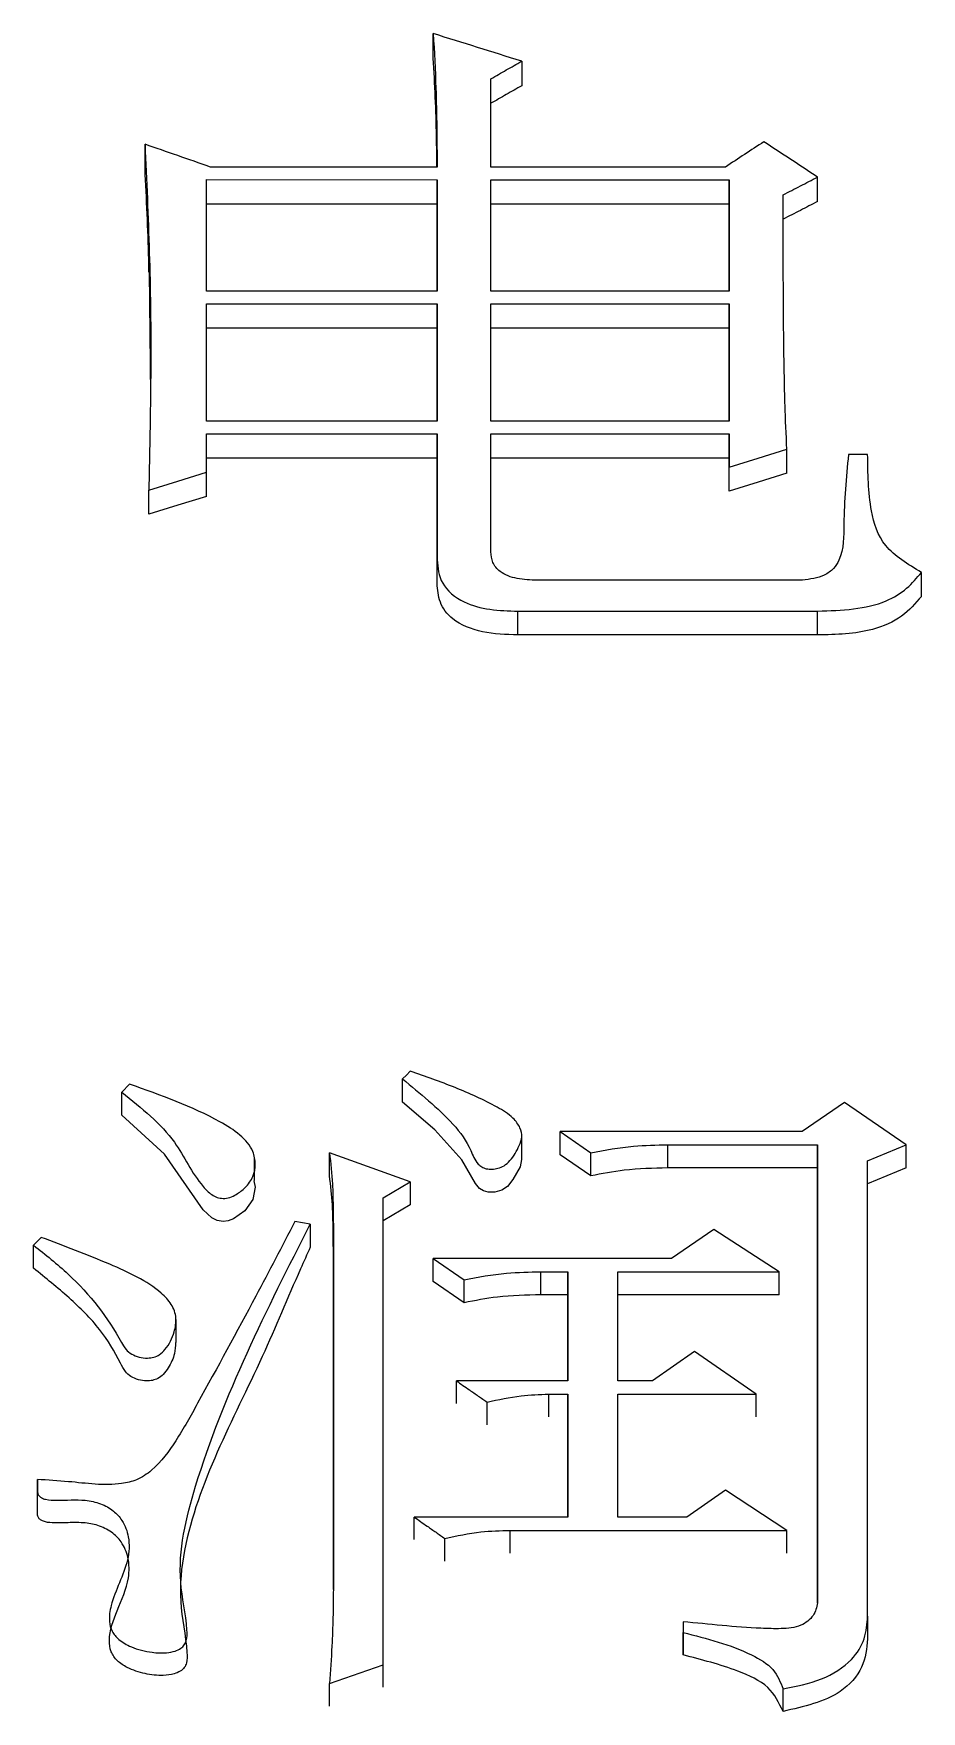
# Model space of a CAD drawing. Header units: millimetres. Extents: x 1953 to 4389, y 564 to 2287.
# Drawn here: x 2467.09 to 2469.589, y 2080.602 to 2085.326 of the extents above; entities that cross this region are included whole.
import ezdxf

# ---------------------------------------------------------------- set-up
doc = ezdxf.new("R2010")
doc.units = ezdxf.units.MM

msp = doc.modelspace()

# ---------------------------------------------------------------- linework, layer by layer
at = {"color": 7, "linetype": 'Continuous', "lineweight": 25}
for p, q in [((2468.2147, 2085.2566), (2468.2147, 2085.3258)), ((2468.4635, 2085.2481), (2468.4635, 2085.1789)), ((2468.3769, 2084.9501), (2468.3769, 2085.1985)), ((2467.4034, 2084.9453), (2467.4034, 2085.0141)), ((2467.5765, 2084.9146), (2468.2255, 2084.9145)), ((2467.5765, 2084.6006), (2467.5765, 2084.9146)), ((2468.2255, 2084.9501), (2467.5873, 2084.9501)), ((2468.2255, 2084.9145), (2468.2255, 2084.6006)), ((2468.2255, 2084.8459), (2468.2255, 2084.9145)), ((2469.0368, 2084.9501), (2468.3769, 2084.9501)), ((2468.3769, 2084.9145), (2469.0476, 2084.9145)), ((2468.3769, 2084.6006), (2468.3769, 2084.9145)), ((2469.0476, 2084.9145), (2469.0476, 2084.6006)), ((2469.0476, 2084.8459), (2469.0476, 2084.9145)), ((2469.2964, 2084.853), (2469.2964, 2084.9217)), ((2468.2255, 2084.8459), (2467.5765, 2084.8459)), ((2468.2255, 2084.6006), (2468.2255, 2084.8459)), ((2469.0476, 2084.8459), (2468.3769, 2084.8459)), ((2469.0476, 2084.6006), (2469.0476, 2084.8459)), ((2467.415, 2084.6562), (2467.4189, 2084.3078)), ((2468.2255, 2084.6006), (2467.5765, 2084.6006)), ((2469.0476, 2084.6006), (2468.3769, 2084.6006)), ((2467.5765, 2084.5648), (2468.2255, 2084.5648)), ((2467.5765, 2084.2347), (2467.5765, 2084.5648)), ((2468.2255, 2084.5648), (2468.2255, 2084.2347)), ((2468.2255, 2084.4966), (2468.2255, 2084.5648)), ((2468.3769, 2084.5648), (2469.0476, 2084.5648)), ((2468.3769, 2084.2347), (2468.3769, 2084.5648)), ((2469.0476, 2084.5648), (2469.0476, 2084.2347)), ((2469.0476, 2084.4966), (2469.0476, 2084.5648)), ((2468.2255, 2084.4966), (2467.5765, 2084.4966)), ((2468.2255, 2084.2347), (2468.2255, 2084.4966)), ((2469.0476, 2084.4966), (2468.3769, 2084.4966)), ((2469.0476, 2084.2347), (2469.0476, 2084.4966)), ((2468.2255, 2084.2347), (2467.5765, 2084.2347)), ((2469.0476, 2084.2347), (2468.3769, 2084.2347)), ((2467.5765, 2084.1987), (2468.2255, 2084.1987)), ((2467.5765, 2084.0906), (2467.5765, 2084.1987)), ((2468.2255, 2084.1987), (2468.2255, 2083.8448)), ((2468.2255, 2084.1309), (2468.2255, 2084.1987)), ((2468.3769, 2084.1987), (2469.0476, 2084.1987)), ((2468.3769, 2083.8665), (2468.3769, 2084.1987)), ((2469.0476, 2084.1987), (2469.0476, 2084.105)), ((2469.0476, 2084.1309), (2469.0476, 2084.1987)), ((2468.2255, 2084.1309), (2467.5765, 2084.1309)), ((2468.2255, 2083.7775), (2468.2255, 2084.1309)), ((2469.0476, 2084.1309), (2468.3769, 2084.1309)), ((2469.0476, 2084.0374), (2469.0476, 2084.1309)), ((2469.2099, 2084.0878), (2469.2099, 2084.1555)), ((2469.4371, 2084.141), (2469.383, 2084.141)), ((2467.5765, 2084.023), (2467.5765, 2084.0906)), ((2469.0476, 2084.0374), (2469.0476, 2084.105)), ((2467.4142, 2083.9725), (2467.4142, 2084.0401)), ((2468.2255, 2083.7775), (2468.2255, 2083.8448)), ((2469.2534, 2083.7868), (2468.5068, 2083.7869)), ((2469.5885, 2083.7414), (2469.5885, 2083.8086)), ((2468.4527, 2083.6327), (2468.4527, 2083.6998)), ((2468.4527, 2083.6998), (2469.2964, 2083.6998)), ((2469.2964, 2083.6327), (2469.2964, 2083.6998)), ((2469.2964, 2083.6327), (2468.4527, 2083.6327)), ((2467.3601, 2082.368), (2467.3385, 2082.3457)), ((2468.1282, 2082.3174), (2468.1282, 2082.3828)), ((2467.3385, 2082.2804), (2467.3385, 2082.3457)), ((2469.3722, 2082.3161), (2469.2532, 2082.2345)), ((2469.5452, 2082.1973), (2469.3722, 2082.3161)), ((2468.5717, 2082.2345), (2468.6582, 2082.175)), ((2469.2532, 2082.2345), (2468.5717, 2082.2345)), ((2468.5717, 2082.1693), (2468.5717, 2082.2345)), ((2468.1498, 2082.0933), (2467.9226, 2082.175)), ((2467.9226, 2082.1099), (2467.9226, 2082.175)), ((2468.4639, 2082.1555), (2468.4639, 2082.2212)), ((2468.6582, 2082.1099), (2468.6582, 2082.175)), ((2468.8745, 2082.1973), (2469.2964, 2082.1973)), ((2468.8745, 2082.1322), (2468.8745, 2082.1973)), ((2469.2964, 2082.1973), (2469.2964, 2080.9079)), ((2469.2964, 2082.1322), (2469.2964, 2082.1973)), ((2469.4371, 2082.1527), (2469.5452, 2082.1973)), ((2469.5452, 2082.1322), (2469.5452, 2082.1973)), ((2467.7117, 2082.097), (2467.7117, 2082.1621)), ((2468.6582, 2082.1099), (2468.5717, 2082.1693)), ((2469.2964, 2082.1322), (2468.8745, 2082.1322)), ((2469.2964, 2080.9078), (2469.2964, 2082.1322)), ((2469.4371, 2080.87), (2469.4371, 2082.1527)), ((2469.5452, 2082.1322), (2469.4371, 2082.0876)), ((2468.0741, 2082.0486), (2468.1498, 2082.0933)), ((2468.1498, 2082.0933), (2468.1498, 2082.0282)), ((2468.0741, 2080.7337), (2468.0741, 2082.0486)), ((2468.1498, 2082.0282), (2468.0741, 2081.9837)), ((2467.8685, 2081.9741), (2467.8253, 2081.9816)), ((2467.8685, 2081.9741), (2467.8685, 2081.9093)), ((2467.9335, 2081.9667), (2467.9335, 2080.9457)), ((2467.9335, 2081.9018), (2467.9335, 2081.9667)), ((2469.0044, 2081.9592), (2468.8854, 2081.8772)), ((2469.1883, 2081.8399), (2469.0044, 2081.9592)), ((2467.0898, 2081.8498), (2467.0898, 2081.9146)), ((2467.9335, 2080.9457), (2467.9335, 2081.9018)), ((2468.2147, 2081.8772), (2468.3012, 2081.8175)), ((2468.8854, 2081.8772), (2468.2147, 2081.8772)), ((2468.2147, 2081.8125), (2468.2147, 2081.8772)), ((2468.3012, 2081.7528), (2468.2147, 2081.8125)), ((2468.3012, 2081.7528), (2468.3012, 2081.8175)), ((2468.5176, 2081.8399), (2468.5933, 2081.8399)), ((2468.5176, 2081.7752), (2468.5176, 2081.8399)), ((2468.5933, 2081.8399), (2468.5933, 2081.5331)), ((2468.5933, 2081.7752), (2468.5933, 2081.8399)), ((2468.7339, 2081.8399), (2469.1883, 2081.8399)), ((2468.7339, 2081.5331), (2468.7339, 2081.8399)), ((2469.1883, 2081.7752), (2469.1883, 2081.8399)), ((2468.5933, 2081.7752), (2468.5176, 2081.7752)), ((2468.5933, 2081.5331), (2468.5933, 2081.7752)), ((2469.1883, 2081.7752), (2468.7339, 2081.7752)), ((2467.4906, 2081.641), (2467.4906, 2081.7058)), ((2468.9503, 2081.6155), (2468.8313, 2081.5331)), ((2469.1234, 2081.4956), (2468.9503, 2081.6155)), ((2468.5933, 2081.5331), (2468.2796, 2081.5331)), ((2468.2796, 2081.4688), (2468.2796, 2081.5331)), ((2468.8313, 2081.5331), (2468.7339, 2081.5331)), ((2468.3661, 2081.4089), (2468.3661, 2081.4731)), ((2468.5392, 2081.4956), (2468.5933, 2081.4956)), ((2468.5392, 2081.4956), (2468.5392, 2081.4313)), ((2468.5933, 2081.4956), (2468.5933, 2081.1496)), ((2468.5933, 2081.4314), (2468.5933, 2081.4956)), ((2468.7339, 2081.4956), (2469.1234, 2081.4956)), ((2468.7339, 2081.1496), (2468.7339, 2081.4956)), ((2469.1234, 2081.4313), (2469.1234, 2081.4956)), ((2468.5933, 2081.1496), (2468.5933, 2081.4313)), ((2467.1005, 2081.1611), (2467.1005, 2081.2249)), ((2469.0368, 2081.2249), (2468.9287, 2081.1496)), ((2469.2099, 2081.1118), (2469.0368, 2081.2249)), ((2468.5933, 2081.1496), (2468.1606, 2081.1496)), ((2468.1606, 2081.0858), (2468.1606, 2081.1496)), ((2468.9287, 2081.1496), (2468.7339, 2081.1496)), ((2468.2472, 2081.0256), (2468.2472, 2081.0892)), ((2468.4311, 2081.1119), (2469.2099, 2081.1118)), ((2468.4311, 2081.0481), (2468.4311, 2081.1119)), ((2469.2099, 2081.0482), (2469.2099, 2081.1118)), ((2468.9178, 2080.8549), (2468.9178, 2080.8246)), ((2468.9178, 2080.8549), (2468.9178, 2080.7916)), ((2469.4371, 2080.87), (2469.4371, 2080.8067)), ((2468.9178, 2080.7612), (2468.9178, 2080.8246)), ((2467.9226, 2080.6806), (2468.0741, 2080.7337)), ((2468.0741, 2080.6705), (2468.0741, 2080.7337)), ((2467.9226, 2080.6175), (2467.9226, 2080.6806)), ((2469.1991, 2080.6022), (2469.1991, 2080.6654))]:
    msp.add_line(p, q, dxfattribs=at)
at = {"color": 7, "linetype": 'Continuous', "lineweight": 25, "flags": 128}
for points in [[(2469.0476, 2084.105), (2469.1287, 2084.1302), (2469.2099, 2084.1555)], [(2467.4142, 2084.0401), (2467.4953, 2084.0653), (2467.5765, 2084.0906)], [(2469.2099, 2084.0878), (2469.1287, 2084.0626), (2469.0476, 2084.0374)], [(2467.5765, 2084.023), (2467.4953, 2083.9977), (2467.4142, 2083.9725)], [(2468.1498, 2082.405), (2468.139, 2082.3939), (2468.1282, 2082.3828)], [(2468.4625, 2082.1557), (2468.459, 2082.1354), (2468.439, 2082.0993), (2468.4231, 2082.0804), (2468.4077, 2082.07), (2468.3883, 2082.0644), (2468.3691, 2082.0642), (2468.3556, 2082.0677), (2468.3446, 2082.0746), (2468.3338, 2082.0882), (2468.2951, 2082.155), (2468.2193, 2082.2396), (2468.1282, 2082.3174), (2468.1282, 2082.3174)], [(2467.7101, 2082.0956), (2467.7136, 2082.0778), (2467.707, 2082.0433), (2467.6847, 2082.0117), (2467.6524, 2081.9888), (2467.6378, 2081.9834), (2467.623, 2081.9816), (2467.6066, 2081.9846), (2467.5915, 2081.9921), (2467.5671, 2082.0147), (2467.458, 2082.171), (2467.3385, 2082.2804), (2467.3385, 2082.2804)], [(2467.1114, 2081.9369), (2467.1059, 2081.9312), (2467.0978, 2081.9229), (2467.0897, 2081.9145)], [(2467.1005, 2081.1912), (2467.1005, 2081.2149), (2467.1005, 2081.2551)]]:
    msp.add_lwpolyline(points, dxfattribs=at)
at = {"color": 7, "linetype": 'Continuous', "lineweight": 25}
for points, knots in [([(2468.2147, 2085.3258), (2468.2175, 2085.2746), (2468.2222, 2085.1865), (2468.2248, 2085.0612), (2468.2253, 2084.9871), (2468.2255, 2084.9501)], [0, 0, 0, 0, 0.41049, 0.705225, 1, 1, 1, 1]), ([(2468.4635, 2085.2481), (2468.422, 2085.261), (2468.3391, 2085.287), (2468.2561, 2085.3129), (2468.2147, 2085.3258)], [0, 0, 0, 0, 0.499999, 1, 1, 1, 1]), ([(2468.2247, 2084.9501), (2468.2245, 2084.9787), (2468.224, 2085.0443), (2468.2207, 2085.1464), (2468.2167, 2085.2199), (2468.2147, 2085.2566)], [0, 0, 0, 0, 0.279289, 0.639605, 1, 1, 1, 1]), ([(2468.3769, 2085.1985), (2468.3914, 2085.2068), (2468.4202, 2085.2233), (2468.4491, 2085.2398), (2468.4635, 2085.2481)], [0, 0, 0, 0, 0.500001, 1, 1, 1, 1]), ([(2468.4635, 2085.1789), (2468.4491, 2085.1707), (2468.4202, 2085.1542), (2468.3914, 2085.1377), (2468.3769, 2085.1294)], [0, 0, 0, 0, 0.499999, 1, 1, 1, 1]), ([(2467.4034, 2085.0141), (2467.4056, 2084.9633), (2467.4124, 2084.8108), (2467.4204, 2084.5724), (2467.4195, 2084.2984), (2467.416, 2084.1262), (2467.4142, 2084.0401)], [0, 0, 0, 0, 0.157705, 0.473128, 0.736533, 1, 1, 1, 1]), ([(2467.5873, 2084.9501), (2467.5566, 2084.9608), (2467.4953, 2084.9821), (2467.434, 2085.0034), (2467.4034, 2085.0141)], [0, 0, 0, 0, 0.5, 1, 1, 1, 1]), ([(2469.145, 2085.0212), (2469.1269, 2085.0093), (2469.0909, 2084.9857), (2469.0548, 2084.962), (2469.0368, 2084.9501)], [0, 0, 0, 0, 0.499999, 1, 1, 1, 1]), ([(2469.2964, 2084.9217), (2469.2712, 2084.9383), (2469.2207, 2084.9715), (2469.1702, 2085.0046), (2469.145, 2085.0212)], [0, 0, 0, 0, 0.499999, 1, 1, 1, 1]), ([(2467.4146, 2084.6538), (2467.4144, 2084.6662), (2467.4123, 2084.7638), (2467.4076, 2084.8606), (2467.4034, 2084.9453)], [0, 0, 0, 0, 0.126532, 1, 1, 1, 1]), ([(2469.1991, 2084.8718), (2469.2153, 2084.8801), (2469.2477, 2084.8967), (2469.2802, 2084.9134), (2469.2964, 2084.9217)], [0, 0, 0, 0, 0.5, 1, 1, 1, 1]), ([(2469.2099, 2084.1555), (2469.2079, 2084.1972), (2469.2057, 2084.2442), (2469.2037, 2084.312), (2469.2024, 2084.3798), (2469.2008, 2084.463), (2469.2004, 2084.5462), (2469.2, 2084.5981), (2469.1998, 2084.6344), (2469.1997, 2084.6551), (2469.1996, 2084.6681), (2469.1996, 2084.6784), (2469.1995, 2084.6888), (2469.1995, 2084.6992), (2469.1994, 2084.7121), (2469.1994, 2084.7225), (2469.1994, 2084.7354), (2469.1993, 2084.7458), (2469.1993, 2084.7587), (2469.1993, 2084.769), (2469.1993, 2084.7794), (2469.1992, 2084.7897), (2469.1992, 2084.8001), (2469.1992, 2084.813), (2469.1992, 2084.8221), (2469.1991, 2084.8311), (2469.1991, 2084.8363), (2469.1991, 2084.8427), (2469.1991, 2084.8479), (2469.1991, 2084.8531), (2469.1991, 2084.8581), (2469.1991, 2084.8644), (2469.1991, 2084.8693), (2469.1991, 2084.8718)], [0, 0, 0, 0, 0.174064, 0.195822, 0.282854, 0.456917, 0.543949, 0.63098, 0.674496, 0.696253, 0.718011, 0.72889, 0.739769, 0.761527, 0.772406, 0.794164, 0.805043, 0.8268, 0.837679, 0.859437, 0.870316, 0.881195, 0.902953, 0.913832, 0.93559, 0.941029, 0.951908, 0.957347, 0.968226, 0.973666, 0.979105, 0.989553, 1, 1, 1, 1]), ([(2469.2964, 2084.853), (2469.2802, 2084.8447), (2469.2477, 2084.8281), (2469.2153, 2084.8115), (2469.1991, 2084.8032)], [0, 0, 0, 0, 0.499998, 1, 1, 1, 1]), ([(2469.383, 2084.141), (2469.377, 2084.0761), (2469.3681, 2083.9776), (2469.3711, 2083.8666), (2469.3426, 2083.8187), (2469.309, 2083.7944), (2469.2751, 2083.7898), (2469.2534, 2083.7868)], [0, 0, 0, 0, 0.493123, 0.748949, 0.813909, 0.880596, 1, 1, 1, 1]), ([(2469.5885, 2083.8086), (2469.5504, 2083.8316), (2469.4755, 2083.8767), (2469.4385, 2084.0019), (2469.4376, 2084.0883), (2469.4371, 2084.141)], [0, 0, 0, 0, 0.287877, 0.565058, 1, 1, 1, 1]), ([(2468.2255, 2083.8448), (2468.2276, 2083.822), (2468.2317, 2083.7757), (2468.2933, 2083.7226), (2468.3741, 2083.7022), (2468.4263, 2083.7006), (2468.4527, 2083.6998)], [0, 0, 0, 0, 0.266734, 0.54095, 0.768753, 1, 1, 1, 1]), ([(2468.5068, 2083.7869), (2468.488, 2083.7875), (2468.451, 2083.7888), (2468.403, 2083.8061), (2468.3792, 2083.8364), (2468.3777, 2083.8566), (2468.3769, 2083.8665)], [0, 0, 0, 0, 0.293264, 0.577264, 0.790624, 1, 1, 1, 1]), ([(2469.2964, 2083.6998), (2469.3645, 2083.7023), (2469.4587, 2083.7057), (2469.5497, 2083.762), (2469.5757, 2083.7932), (2469.5885, 2083.8086)], [0, 0, 0, 0, 0.57016, 0.787713, 1, 1, 1, 1]), ([(2468.4527, 2083.6327), (2468.4192, 2083.6338), (2468.3533, 2083.6361), (2468.2693, 2083.6693), (2468.2293, 2083.724), (2468.2268, 2083.7598), (2468.2255, 2083.7775)], [0, 0, 0, 0, 0.29371, 0.577274, 0.790365, 1, 1, 1, 1]), ([(2469.5885, 2083.7414), (2469.5717, 2083.7217), (2469.5376, 2083.6819), (2469.4346, 2083.636), (2469.3492, 2083.6339), (2469.2964, 2083.6327)], [0, 0, 0, 0, 0.269783, 0.548444, 1, 1, 1, 1]), ([(2467.3385, 2082.3457), (2467.3936, 2082.3013), (2467.491, 2082.2227), (2467.5376, 2082.1095), (2467.5854, 2082.0597), (2467.6058, 2082.049), (2467.6238, 2082.0453), (2467.643, 2082.049), (2467.6644, 2082.0593), (2467.6887, 2082.0783), (2467.7096, 2082.1074), (2467.7157, 2082.1433), (2467.7082, 2082.1852), (2467.6722, 2082.2278), (2467.5587, 2082.2973), (2467.4482, 2082.3366), (2467.3601, 2082.368)], [0, 0, 0, 0, 0.207529, 0.367372, 0.400836, 0.41667, 0.431354, 0.448141, 0.466694, 0.497248, 0.538464, 0.578549, 0.619959, 0.682145, 0.746849, 1, 1, 1, 1]), ([(2468.1282, 2082.3828), (2468.1527, 2082.3626), (2468.2266, 2082.3016), (2468.3083, 2082.2235), (2468.3318, 2082.1507), (2468.3504, 2082.1345), (2468.3643, 2082.1294), (2468.3804, 2082.1282), (2468.3979, 2082.1307), (2468.4162, 2082.1385), (2468.4385, 2082.16), (2468.4543, 2082.188), (2468.4664, 2082.2197), (2468.4597, 2082.2474), (2468.4375, 2082.2779), (2468.374, 2082.3165), (2468.2768, 2082.3602), (2468.1923, 2082.39), (2468.1498, 2082.405)], [0, 0, 0, 0, 0.109185, 0.329159, 0.383764, 0.397994, 0.412315, 0.428913, 0.44575, 0.465116, 0.490353, 0.552222, 0.585254, 0.61868, 0.660425, 0.720614, 0.859403, 1, 1, 1, 1]), ([(2467.9226, 2082.175), (2467.926, 2082.1455), (2467.9316, 2082.0961), (2467.9327, 2082.0266), (2467.9332, 2081.9867), (2467.9335, 2081.9667)], [0, 0, 0, 0, 0.426865, 0.713404, 1, 1, 1, 1]), ([(2468.6582, 2082.175), (2468.698, 2082.1824), (2468.7691, 2082.1956), (2468.8423, 2082.1968), (2468.8745, 2082.1973)], [0, 0, 0, 0, 0.558835, 1, 1, 1, 1]), ([(2468.8745, 2082.1322), (2468.8335, 2082.1313), (2468.7602, 2082.1297), (2468.6893, 2082.116), (2468.6582, 2082.1099)], [0, 0, 0, 0, 0.561085, 1, 1, 1, 1]), ([(2467.9335, 2081.9018), (2467.9333, 2081.9167), (2467.9328, 2081.9588), (2467.932, 2082.0284), (2467.9258, 2082.0827), (2467.9226, 2082.1099)], [0, 0, 0, 0, 0.213578, 0.606407, 1, 1, 1, 1]), ([(2467.8253, 2081.9816), (2467.7889, 2081.9115), (2467.7, 2081.7406), (2467.5874, 2081.5346), (2467.4955, 2081.3687), (2467.4414, 2081.2932), (2467.3843, 2081.2532), (2467.3031, 2081.2346), (2467.2083, 2081.2489), (2467.1296, 2081.2534), (2467.1005, 2081.2551)], [0, 0, 0, 0, 0.2217717, 0.5408252, 0.6535026, 0.7489436, 0.7896473, 0.8225494, 0.93445, 1, 1, 1, 1]), ([(2467.1005, 2081.2249), (2467.1007, 2081.2215), (2467.1009, 2081.2156), (2467.1056, 2081.2081), (2467.113, 2081.2026), (2467.1297, 2081.1971), (2467.1716, 2081.1957), (2467.2237, 2081.2006), (2467.2793, 2081.1888), (2467.3155, 2081.1684), (2467.3437, 2081.136), (2467.3612, 2081.0886), (2467.3558, 2081.005), (2467.3112, 2080.93), (2467.3006, 2080.8609), (2467.3086, 2080.8274), (2467.33, 2080.8018), (2467.3691, 2080.7802), (2467.416, 2080.7678), (2467.4589, 2080.766), (2467.4866, 2080.7709), (2467.5039, 2080.7788), (2467.5148, 2080.789), (2467.5229, 2080.8068), (2467.5205, 2080.8671), (2467.4861, 2081.0113), (2467.5816, 2081.4094), (2467.7463, 2081.7336), (2467.8685, 2081.9741)], [0, 0, 0, 0, 0.005261, 0.008837, 0.012422, 0.017277, 0.029828, 0.061172, 0.078769, 0.096459, 0.112862, 0.137643, 0.170618, 0.238675, 0.261666, 0.275651, 0.289759, 0.306991, 0.331345, 0.347224, 0.357105, 0.364402, 0.370592, 0.376767, 0.392657, 0.46137, 0.600195, 1, 1, 1, 1]), ([(2467.0898, 2081.9146), (2467.1233, 2081.8881), (2467.2247, 2081.8081), (2467.3041, 2081.7039), (2467.3478, 2081.6221), (2467.3652, 2081.6075), (2467.3865, 2081.599), (2467.4084, 2081.5962), (2467.4285, 2081.5987), (2467.4462, 2081.6069), (2467.4694, 2081.6301), (2467.4859, 2081.6659), (2467.4937, 2081.7101), (2467.4801, 2081.749), (2467.4241, 2081.8076), (2467.2935, 2081.8678), (2467.1758, 2081.9125), (2467.1114, 2081.9369)], [0, 0, 0, 0, 0.118687, 0.359196, 0.382949, 0.402078, 0.421221, 0.441113, 0.455768, 0.470499, 0.490908, 0.548405, 0.590663, 0.633125, 0.674263, 0.821869, 1, 1, 1, 1]), ([(2467.8685, 2081.9093), (2467.8593, 2081.8888), (2467.8131, 2081.7867), (2467.6972, 2081.503), (2467.5258, 2081.2006), (2467.4956, 2080.9112), (2467.5204, 2080.807), (2467.5228, 2080.7438), (2467.515, 2080.7256), (2467.5026, 2080.7145), (2467.4821, 2080.7062), (2467.4479, 2080.702), (2467.4019, 2080.7072), (2467.3575, 2080.7222), (2467.3239, 2080.7438), (2467.3051, 2080.771), (2467.2996, 2080.8206), (2467.3256, 2080.8896), (2467.3597, 2080.9648), (2467.3593, 2081.0322), (2467.341, 2081.0769), (2467.3106, 2081.1086), (2467.2725, 2081.1271), (2467.2275, 2081.135), (2467.1883, 2081.1335), (2467.1548, 2081.1325), (2467.1334, 2081.1333), (2467.1179, 2081.1368), (2467.1085, 2081.1415), (2467.1025, 2081.1483), (2467.1005, 2081.1552), (2467.1005, 2081.1595), (2467.1005, 2081.161)], [0, 0, 0, 0, 0.033509, 0.167495, 0.460572, 0.533975, 0.607467, 0.62244, 0.629349, 0.63632, 0.644144, 0.656215, 0.676583, 0.698156, 0.712672, 0.727345, 0.74395, 0.787231, 0.835835, 0.865096, 0.888822, 0.906543, 0.924342, 0.940793, 0.960202, 0.97046, 0.980426, 0.985388, 0.989354, 0.993351, 0.997673, 1, 1, 1, 1]), ([(2467.4892, 2081.641), (2467.4889, 2081.6306), (2467.4881, 2081.6058), (2467.4732, 2081.5756), (2467.4568, 2081.5521), (2467.4415, 2081.5397), (2467.4248, 2081.5336), (2467.4055, 2081.532), (2467.3842, 2081.5353), (2467.3629, 2081.5443), (2467.3452, 2081.5608), (2467.3229, 2081.6078), (2467.2786, 2081.6812), (2467.1908, 2081.7685), (2467.1236, 2081.8225), (2467.0898, 2081.8498)], [0, 0, 0, 0, 0.057364, 0.135452, 0.174054, 0.20354, 0.227011, 0.250403, 0.283482, 0.316855, 0.35045, 0.398369, 0.589542, 0.793116, 1, 1, 1, 1]), ([(2468.3012, 2081.8175), (2468.341, 2081.8249), (2468.4121, 2081.8382), (2468.4853, 2081.8394), (2468.5176, 2081.8399)], [0, 0, 0, 0, 0.558836, 1, 1, 1, 1]), ([(2468.5176, 2081.7752), (2468.4765, 2081.7743), (2468.4033, 2081.7727), (2468.3324, 2081.7589), (2468.3012, 2081.7528)], [0, 0, 0, 0, 0.561086, 1, 1, 1, 1]), ([(2468.2796, 2081.5331), (2468.292, 2081.5245), (2468.3126, 2081.5102), (2468.3414, 2081.4902), (2468.3579, 2081.4788), (2468.3661, 2081.4731)], [0, 0, 0, 0, 0.42837, 0.714189, 1, 1, 1, 1]), ([(2468.3661, 2081.4731), (2468.3978, 2081.4799), (2468.4545, 2081.4921), (2468.5133, 2081.4945), (2468.5392, 2081.4956)], [0, 0, 0, 0, 0.558879, 1, 1, 1, 1]), ([(2467.1005, 2081.2551), (2467.1005, 2081.2494), (2467.1005, 2081.2394), (2467.1005, 2081.2294), (2467.1005, 2081.2249)], [0, 0, 0, 0, 0.56, 1, 1, 1, 1]), ([(2468.1606, 2081.1496), (2468.173, 2081.141), (2468.1936, 2081.1266), (2468.2224, 2081.1065), (2468.2389, 2081.095), (2468.2472, 2081.0892)], [0, 0, 0, 0, 0.428365, 0.714185, 1, 1, 1, 1]), ([(2468.2472, 2081.0892), (2468.2808, 2081.0966), (2468.341, 2081.1098), (2468.4035, 2081.1112), (2468.431, 2081.1119)], [0, 0, 0, 0, 0.558545, 1, 1, 1, 1]), ([(2467.9335, 2080.9457), (2467.9332, 2080.9192), (2467.9326, 2080.8661), (2467.9293, 2080.7777), (2467.9251, 2080.7159), (2467.9226, 2080.6806)], [0, 0, 0, 0, 0.300385, 0.600783, 1, 1, 1, 1]), ([(2469.2964, 2080.9079), (2469.2936, 2080.8956), (2469.2877, 2080.8706), (2469.2495, 2080.8393), (2469.1932, 2080.8341), (2469.0828, 2080.8379), (2468.9909, 2080.8474), (2468.9178, 2080.8549)], [0, 0, 0, 0, 0.110883, 0.226049, 0.356903, 0.489202, 1, 1, 1, 1]), ([(2469.1991, 2080.6654), (2469.2361, 2080.6729), (2469.3089, 2080.6876), (2469.3918, 2080.7397), (2469.4323, 2080.8058), (2469.4355, 2080.8487), (2469.4371, 2080.87)], [0, 0, 0, 0, 0.292671, 0.574804, 0.788903, 1, 1, 1, 1]), ([(2468.9178, 2080.8246), (2468.9842, 2080.8077), (2469.0759, 2080.7844), (2469.1766, 2080.7244), (2469.1917, 2080.6847), (2469.1991, 2080.6654)], [0, 0, 0, 0, 0.572938, 0.791384, 1, 1, 1, 1]), ([(2469.4371, 2080.8066), (2469.4344, 2080.7795), (2469.4291, 2080.7245), (2469.3509, 2080.6367), (2469.2573, 2080.6155), (2469.1991, 2080.6022)], [0, 0, 0, 0, 0.269364, 0.545159, 1, 1, 1, 1]), ([(2468.9178, 2080.7915), (2468.9178, 2080.7858), (2468.9178, 2080.7758), (2468.9178, 2080.7657), (2468.9178, 2080.7612)], [0, 0, 0, 0, 0.56, 1, 1, 1, 1]), ([(2469.1991, 2080.6022), (2469.1876, 2080.6264), (2469.164, 2080.6762), (2469.0538, 2080.7263), (2468.9697, 2080.7479), (2468.9178, 2080.7612)], [0, 0, 0, 0, 0.2654466, 0.5469642, 1, 1, 1, 1])]:
    msp.add_open_spline(points, degree=3, knots=knots, dxfattribs=at)

doc.saveas('drawing.dxf')
